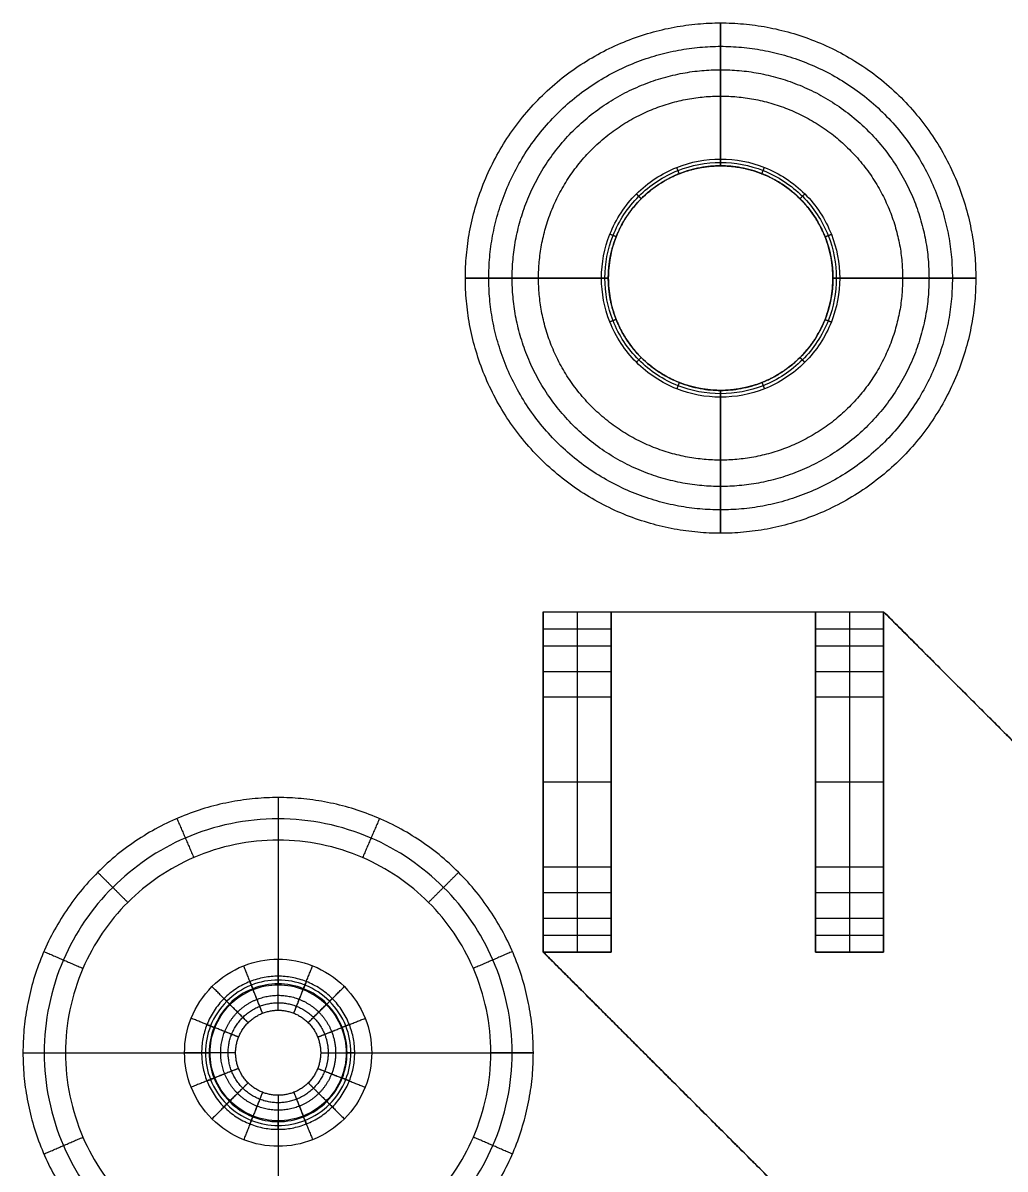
# Model space of a CAD drawing. Header units: millimetres. Extents: x -961 to -824, y -490 to -345.
# Drawn here: x -961.2 to -903.5, y -422.8 to -355.4 of the extents above; entities that cross this region are included whole.
import ezdxf

# ---------------------------------------------------------------- set-up
doc = ezdxf.new("R2010")
doc.units = ezdxf.units.MM
doc.header["$MEASUREMENT"] = 0
doc.layers.add('Corners UP', color=18, linetype='Continuous', true_color=0x000000)

msp = doc.modelspace()

# ---------------------------------------------------------------- linework, layer by layer
at = {"layer": 'Corners UP'}
for p, q in [((-930.626, -396.207, 15.743), (-930.626, -390.001, 15.743)), ((-926.626, -396.207, 15.743), (-926.626, -390.001, 15.743)), ((-914.626, -396.207, 15.743), (-914.626, -390.001, 15.743)), ((-910.626, -396.207, 15.743), (-910.626, -390.001, 15.743)), ((-930.626, -400.001, 3), (-930.626, -400.001, 14)), ((-926.626, -400.001, 3), (-926.626, -400.001, 14)), ((-914.626, -400.001, 3), (-914.626, -400.001, 14)), ((-910.626, -400.001, 3), (-910.626, -400.001, 14)), ((-946.205, -400.922, 3), (-946.205, -411.422, 3)), ((-946.205, -403.421), (-946.205, -410.422)), ((-930.626, -410.001, 15.743), (-930.626, -403.795, 15.743)), ((-926.626, -410.001, 15.743), (-926.626, -403.795, 15.743)), ((-914.626, -410.001, 15.743), (-914.626, -403.795, 15.743)), ((-910.626, -410.001, 15.743), (-910.626, -403.795, 15.743)), ((-946.205, -411.872, 54.5), (-946.205, -411.922, 54.5)), ((-961.205, -415.922, 3), (-950.705, -415.922, 3)), ((-958.706, -415.922), (-951.705, -415.922)), ((-950.255, -415.922, 54.5), (-950.205, -415.922, 54.5)), ((-942.205, -415.922, 54.5), (-942.155, -415.922, 54.5)), ((-941.705, -415.922, 3), (-931.205, -415.922, 3)), ((-940.705, -415.922), (-933.705, -415.922)), ((-946.205, -419.922, 54.5), (-946.205, -419.972, 54.5)), ((-946.205, -420.422, 3), (-946.205, -430.922, 3)), ((-946.205, -421.422), (-946.205, -428.422))]:
    msp.add_line(p, q, dxfattribs=at)
at = {"layer": 'Corners UP', "extrusion": (-6.80716e-07, 1.65519e-06, -1)}
for points in [[(-905.201, -370.386, 0), (-905.201, -355.386, 0), (-920.201, -355.386, 0), (-935.201, -355.386, 0), (-935.201, -370.386, 0), (-935.201, -385.386, 0), (-920.201, -385.386, 0), (-905.201, -385.386, 0), (-905.201, -370.386, 0)], [(-905.201, -370.386, 1), (-905.201, -355.386, 1), (-920.201, -355.386, 1), (-935.201, -355.386, 1), (-935.201, -370.386, 1), (-935.201, -385.386, 1), (-920.201, -385.386, 1), (-905.201, -385.386, 1), (-905.201, -370.386, 1)], [(-905.201, -370.386, 0.5), (-905.201, -355.386, 0.5), (-920.201, -355.386, 0.5), (-935.201, -355.386, 0.5), (-935.201, -370.386, 0.5), (-935.201, -385.386, 0.5), (-920.201, -385.386, 0.5), (-905.201, -385.386, 0.5), (-905.201, -370.386, 0.5)], [(-906.576, -370.386, 1.875), (-906.576, -356.761, 1.875), (-920.201, -356.761, 1.875), (-933.826, -356.761, 1.875), (-933.826, -370.386, 1.875), (-933.826, -384.011, 1.875), (-920.201, -384.011, 1.875), (-906.576, -384.011, 1.875), (-906.576, -370.386, 1.875)], [(-909.501, -370.386, 0), (-909.501, -359.686, 0), (-920.201, -359.686, 0), (-930.901, -359.686, 0), (-930.901, -370.386, 0), (-930.901, -381.086, 0), (-920.201, -381.086, 0), (-909.501, -381.086, 0), (-909.501, -370.386, 0)]]:
    msp.add_rational_spline(points, [1, 0.707106781187, 1, 0.707106781187, 1, 0.707106781187, 1, 0.707106781187, 1], degree=2, knots=[0, 0, 0, 23.56196, 23.56196, 47.12392, 47.12392, 70.685879, 70.685879, 94.247839, 94.247839, 94.247839], dxfattribs=at)
at = {"layer": 'Corners UP', "extrusion": (6.80716e-07, -1.65519e-06, 1)}
for points in [[(-905.201, -370.386, 9), (-905.201, -355.386, 9), (-920.201, -355.386, 9), (-935.201, -355.386, 9), (-935.201, -370.386, 9), (-935.201, -385.386, 9), (-920.201, -385.386, 9), (-905.201, -385.386, 9), (-905.201, -370.386, 9)], [(-905.201, -370.386, 10), (-905.201, -355.386, 10), (-920.201, -355.386, 10), (-935.201, -355.386, 10), (-935.201, -370.386, 10), (-935.201, -385.386, 10), (-920.201, -385.386, 10), (-905.201, -385.386, 10), (-905.201, -370.386, 10)], [(-905.201, -370.386, 9.5), (-905.201, -355.386, 9.5), (-920.201, -355.386, 9.5), (-935.201, -355.386, 9.5), (-935.201, -370.386, 9.5), (-935.201, -385.386, 9.5), (-920.201, -385.386, 9.5), (-905.201, -385.386, 9.5), (-905.201, -370.386, 9.5)], [(-906.576, -370.386, 8.125), (-906.576, -356.761, 8.125), (-920.201, -356.761, 8.125), (-933.826, -356.761, 8.125), (-933.826, -370.386, 8.125), (-933.826, -384.011, 8.125), (-920.201, -384.011, 8.125), (-906.576, -384.011, 8.125), (-906.576, -370.386, 8.125)], [(-907.951, -370.386, 2.75), (-907.951, -358.136, 2.75), (-920.201, -358.136, 2.75), (-932.451, -358.136, 2.75), (-932.451, -370.386, 2.75), (-932.451, -382.636, 2.75), (-920.201, -382.636, 2.75), (-907.951, -382.636, 2.75), (-907.951, -370.386, 2.75)], [(-907.951, -370.386, 7.25), (-907.951, -358.136, 7.25), (-920.201, -358.136, 7.25), (-932.451, -358.136, 7.25), (-932.451, -370.386, 7.25), (-932.451, -382.636, 7.25), (-920.201, -382.636, 7.25), (-907.951, -382.636, 7.25), (-907.951, -370.386, 7.25)], [(-907.951, -370.386, 5), (-907.951, -358.136, 5), (-920.201, -358.136, 5), (-932.451, -358.136, 5), (-932.451, -370.386, 5), (-932.451, -382.636, 5), (-920.201, -382.636, 5), (-907.951, -382.636, 5), (-907.951, -370.386, 5)], [(-909.501, -370.386, 10), (-909.501, -359.686, 10), (-920.201, -359.686, 10), (-930.901, -359.686, 10), (-930.901, -370.386, 10), (-930.901, -381.086, 10), (-920.201, -381.086, 10), (-909.501, -381.086, 10), (-909.501, -370.386, 10)]]:
    msp.add_rational_spline(points, [1, 0.707106781187, 1, 0.707106781187, 1, 0.707106781187, 1, 0.707106781187, 1], degree=2, knots=[0, 0, 0, 23.56196, 23.56196, 47.12392, 47.12392, 70.685879, 70.685879, 94.247839, 94.247839, 94.247839], dxfattribs=at)
at = {"layer": 'Corners UP'}
for points in [[(-920.201, -355.386, 10), (-920.201, -359.586, 10), (-920.201, -363.786, 10)], [(-920.201, -355.386, 0), (-920.201, -355.386, 0.5), (-920.201, -355.386, 1)], [(-920.201, -355.386, 1), (-920.201, -356.761, 1.875), (-920.201, -358.136, 2.75)], [(-920.201, -358.136, 7.25), (-920.201, -356.761, 8.125), (-920.201, -355.386, 9)], [(-920.201, -355.386, 9), (-920.201, -355.386, 9.5), (-920.201, -355.386, 10)], [(-920.201, -363.386, 0), (-920.201, -359.386, 0), (-920.201, -355.386, 0)], [(-920.201, -358.136, 2.75), (-920.201, -358.136, 5), (-920.201, -358.136, 7.25)], [(-920.201, -363.786, 0.4), (-920.201, -363.586, 0.2), (-920.201, -363.386, 0)], [(-920.201, -363.786, 10), (-920.201, -363.786, 5.2), (-920.201, -363.786, 0.4)], [(-922.63, -364.249, 0.4), (-922.704, -364.063, 0.2), (-922.777, -363.877, 0)], [(-917.771, -364.249, 0.4), (-917.698, -364.063, 0.2), (-917.624, -363.877, 0)], [(-924.868, -365.719, 0.4), (-925.009, -365.577, 0.2), (-925.151, -365.436, 0)], [(-915.534, -365.719, 0.4), (-915.392, -365.577, 0.2), (-915.251, -365.436, 0)], [(-926.337, -367.956, 0.4), (-926.523, -367.883, 0.2), (-926.709, -367.809, 0)], [(-914.064, -367.956, 0.4), (-913.878, -367.883, 0.2), (-913.692, -367.809, 0)], [(-935.201, -370.386, 10), (-931.001, -370.386, 10), (-926.801, -370.386, 10)], [(-935.201, -370.386, 0), (-935.201, -370.386, 0.5), (-935.201, -370.386, 1)], [(-935.201, -370.386, 1), (-933.826, -370.386, 1.875), (-932.451, -370.386, 2.75)], [(-932.451, -370.386, 7.25), (-933.826, -370.386, 8.125), (-935.201, -370.386, 9)], [(-935.201, -370.386, 9), (-935.201, -370.386, 9.5), (-935.201, -370.386, 10)], [(-927.201, -370.386, 0), (-931.201, -370.386, 0), (-935.201, -370.386, 0)], [(-932.451, -370.386, 2.75), (-932.451, -370.386, 5), (-932.451, -370.386, 7.25)], [(-926.801, -370.386, 0.4), (-927.001, -370.386, 0.2), (-927.201, -370.386, 0)], [(-926.801, -370.386, 10), (-926.801, -370.386, 5.2), (-926.801, -370.386, 0.4)], [(-905.201, -370.386, 10), (-909.401, -370.386, 10), (-913.601, -370.386, 10)], [(-913.601, -370.386, 0.4), (-913.401, -370.386, 0.2), (-913.201, -370.386, 0)], [(-913.601, -370.386, 10), (-913.601, -370.386, 5.2), (-913.601, -370.386, 0.4)], [(-913.201, -370.386, 0), (-909.201, -370.386, 0), (-905.201, -370.386, 0)], [(-907.951, -370.386, 7.25), (-906.576, -370.386, 8.125), (-905.201, -370.386, 9)], [(-907.951, -370.386, 2.75), (-907.951, -370.386, 5), (-907.951, -370.386, 7.25)], [(-905.201, -370.386, 1), (-906.576, -370.386, 1.875), (-907.951, -370.386, 2.75)], [(-905.201, -370.386, 9), (-905.201, -370.386, 9.5), (-905.201, -370.386, 10)], [(-905.201, -370.386, 0), (-905.201, -370.386, 0.5), (-905.201, -370.386, 1)], [(-926.337, -372.815, 0.4), (-926.523, -372.889, 0.2), (-926.709, -372.963, 0)], [(-914.064, -372.815, 0.4), (-913.878, -372.889, 0.2), (-913.692, -372.963, 0)], [(-924.868, -375.053, 0.4), (-925.009, -375.194, 0.2), (-925.151, -375.336, 0)], [(-915.534, -375.053, 0.4), (-915.392, -375.194, 0.2), (-915.251, -375.336, 0)], [(-922.63, -376.523, 0.4), (-922.704, -376.709, 0.2), (-922.777, -376.895, 0)], [(-917.771, -376.523, 0.4), (-917.698, -376.709, 0.2), (-917.624, -376.895, 0)], [(-920.201, -385.386, 10), (-920.201, -381.186, 10), (-920.201, -376.986, 10)], [(-920.201, -376.986, 10), (-920.201, -376.986, 5.2), (-920.201, -376.986, 0.4)], [(-920.201, -376.986, 0.4), (-920.201, -377.186, 0.2), (-920.201, -377.386, 0)], [(-920.201, -377.386, 0), (-920.201, -381.386, 0), (-920.201, -385.386, 0)], [(-920.201, -385.386, 1), (-920.201, -384.011, 1.875), (-920.201, -382.636, 2.75)], [(-920.201, -382.636, 2.75), (-920.201, -382.636, 5), (-920.201, -382.636, 7.25)], [(-920.201, -382.636, 7.25), (-920.201, -384.011, 8.125), (-920.201, -385.386, 9)], [(-920.201, -385.386, 0), (-920.201, -385.386, 0.5), (-920.201, -385.386, 1)], [(-920.201, -385.386, 9), (-920.201, -385.386, 9.5), (-920.201, -385.386, 10)], [(-930.626, -390.001, 3), (-930.626, -390.001, 15.743), (-930.626, -390.001, 28.486)], [(-930.626, -390.001, 28.486), (-928.626, -390.001, 28.486), (-926.626, -390.001, 28.486)], [(-930.626, -390.001, 3), (-928.626, -390.001, 3), (-926.626, -390.001, 3)], [(-930.626, -390.001, 28.486), (-930.626, -391.001, 28.486), (-930.626, -392.001, 28.486)], [(-930.626, -410.001, 3), (-930.626, -400.001, 3), (-930.626, -390.001, 3)], [(-930.626, -390.001, 3), (-930.626, -390.001, 1.5), (-930.626, -390.001)], [(-930.626, -410.001), (-930.626, -400.001), (-930.626, -390.001)], [(-930.626, -390.001), (-920.626, -390.001), (-910.626, -390.001)], [(-930.626, -390.001, 15.743), (-928.626, -390.001, 15.743), (-926.626, -390.001, 15.743)], [(-930.626, -410.001, 1.5), (-930.626, -400.001, 1.5), (-930.626, -390.001, 1.5)], [(-930.626, -390.001, 1.5), (-920.626, -390.001, 1.5), (-910.626, -390.001, 1.5)], [(-928.626, -390.001, 3), (-928.626, -390.001, 15.743), (-928.626, -390.001, 28.486)], [(-928.626, -390.001, 28.486), (-928.626, -391.001, 28.486), (-928.626, -392.001, 28.486)], [(-926.626, -390.001, 3), (-926.626, -390.001, 15.743), (-926.626, -390.001, 28.486)], [(-926.626, -390.001, 28.486), (-926.626, -391.001, 28.486), (-926.626, -392.001, 28.486)], [(-926.626, -410.001, 3), (-926.626, -400.001, 3), (-926.626, -390.001, 3)], [(-926.626, -390.001, 3), (-920.626, -390.001, 3), (-914.626, -390.001, 3)], [(-920.626, -390.001, 3), (-920.626, -390.001, 1.5), (-920.626, -390.001)], [(-914.626, -390.001, 3), (-914.626, -390.001, 15.743), (-914.626, -390.001, 28.486)], [(-914.626, -390.001, 28.486), (-912.626, -390.001, 28.486), (-910.626, -390.001, 28.486)], [(-914.626, -390.001, 3), (-912.626, -390.001, 3), (-910.626, -390.001, 3)], [(-914.626, -390.001, 28.486), (-914.626, -391.001, 28.486), (-914.626, -392.001, 28.486)], [(-914.626, -410.001, 3), (-914.626, -400.001, 3), (-914.626, -390.001, 3)], [(-914.626, -390.001, 15.743), (-912.626, -390.001, 15.743), (-910.626, -390.001, 15.743)], [(-912.626, -390.001, 3), (-912.626, -390.001, 15.743), (-912.626, -390.001, 28.486)], [(-912.626, -390.001, 28.486), (-912.626, -391.001, 28.486), (-912.626, -392.001, 28.486)], [(-910.626, -390.001, 3), (-910.626, -390.001, 15.743), (-910.626, -390.001, 28.486)], [(-910.626, -390.001, 28.486), (-910.626, -391.001, 28.486), (-910.626, -392.001, 28.486)], [(-910.626, -410.001, 3), (-910.626, -400.001, 3), (-910.626, -390.001, 3)], [(-910.626, -390.001, 3), (-910.626, -390.001, 1.5), (-910.626, -390.001)], [(-910.626, -390.001, 3), (-902.792, -397.834, 3), (-894.959, -405.667, 3)], [(-910.626, -390.001), (-901.211, -399.415), (-891.797, -408.829)], [(-910.626, -390.001, 1.5), (-901.94, -398.686, 1.5), (-893.255, -407.372, 1.5)], [(-930.626, -391.001, 28.486), (-928.626, -391.001, 28.486), (-926.626, -391.001, 28.486)], [(-914.626, -391.001, 28.486), (-912.626, -391.001, 28.486), (-910.626, -391.001, 28.486)], [(-930.626, -392.001, 28.486), (-928.626, -392.001, 28.486), (-926.626, -392.001, 28.486)], [(-930.626, -392.001, 28.486), (-930.626, -393.501, 26.986), (-930.626, -395.001, 25.486)], [(-928.626, -392.001, 28.486), (-928.626, -393.501, 26.986), (-928.626, -395.001, 25.486)], [(-926.626, -392.001, 28.486), (-926.626, -393.501, 26.986), (-926.626, -395.001, 25.486)], [(-914.626, -392.001, 28.486), (-912.626, -392.001, 28.486), (-910.626, -392.001, 28.486)], [(-914.626, -392.001, 28.486), (-914.626, -393.501, 26.986), (-914.626, -395.001, 25.486)], [(-912.626, -392.001, 28.486), (-912.626, -393.501, 26.986), (-912.626, -395.001, 25.486)], [(-910.626, -392.001, 28.486), (-910.626, -393.501, 26.986), (-910.626, -395.001, 25.486)], [(-930.626, -393.501, 26.986), (-928.626, -393.501, 26.986), (-926.626, -393.501, 26.986)], [(-914.626, -393.501, 26.986), (-912.626, -393.501, 26.986), (-910.626, -393.501, 26.986)], [(-930.626, -395.001, 25.486), (-928.626, -395.001, 25.486), (-926.626, -395.001, 25.486)], [(-930.626, -395.001, 25.486), (-930.626, -395.001, 22.243), (-930.626, -395.001, 19)], [(-930.626, -395.001, 19), (-928.626, -395.001, 19), (-926.626, -395.001, 19)], [(-930.626, -395.001, 22.243), (-928.626, -395.001, 22.243), (-926.626, -395.001, 22.243)], [(-928.626, -395.001, 25.486), (-928.626, -395.001, 22.243), (-928.626, -395.001, 19)], [(-926.626, -395.001, 25.486), (-926.626, -395.001, 22.243), (-926.626, -395.001, 19)], [(-914.626, -395.001, 25.486), (-912.626, -395.001, 25.486), (-910.626, -395.001, 25.486)], [(-914.626, -395.001, 25.486), (-914.626, -395.001, 22.243), (-914.626, -395.001, 19)], [(-914.626, -395.001, 19), (-912.626, -395.001, 19), (-910.626, -395.001, 19)], [(-914.626, -395.001, 22.243), (-912.626, -395.001, 22.243), (-910.626, -395.001, 22.243)], [(-912.626, -395.001, 25.486), (-912.626, -395.001, 22.243), (-912.626, -395.001, 19)], [(-910.626, -395.001, 25.486), (-910.626, -395.001, 22.243), (-910.626, -395.001, 19)], [(-930.626, -400.001, 14), (-928.626, -400.001, 14), (-926.626, -400.001, 14)], [(-930.626, -400.001, 3), (-930.626, -400.001, 1.5), (-930.626, -400.001)], [(-914.626, -400.001, 14), (-912.626, -400.001, 14), (-910.626, -400.001, 14)], [(-946.205, -400.921, 2.5), (-946.205, -402.171, 1.25), (-946.205, -403.421)], [(-946.205, -400.922, 3), (-946.205, -400.922, 2.75), (-946.205, -400.922, 2.5)], [(-952.158, -402.153, 2.5), (-951.662, -403.301, 1.25), (-951.166, -404.448)], [(-940.252, -402.153, 2.5), (-940.748, -403.301, 1.25), (-941.244, -404.448)], [(-956.812, -405.315, 2.5), (-955.928, -406.199, 1.25), (-955.044, -407.083)], [(-935.598, -405.315, 2.5), (-936.482, -406.199, 1.25), (-937.366, -407.083)], [(-930.626, -405.001, 19), (-928.626, -405.001, 19), (-926.626, -405.001, 19)], [(-930.626, -405.001, 19), (-930.626, -405.001, 22.243), (-930.626, -405.001, 25.486)], [(-930.626, -405.001, 25.486), (-928.626, -405.001, 25.486), (-926.626, -405.001, 25.486)], [(-930.626, -405.001, 25.486), (-930.626, -406.501, 26.986), (-930.626, -408.001, 28.486)], [(-930.626, -405.001, 22.243), (-928.626, -405.001, 22.243), (-926.626, -405.001, 22.243)], [(-928.626, -405.001, 19), (-928.626, -405.001, 22.243), (-928.626, -405.001, 25.486)], [(-928.626, -405.001, 25.486), (-928.626, -406.501, 26.986), (-928.626, -408.001, 28.486)], [(-926.626, -405.001, 19), (-926.626, -405.001, 22.243), (-926.626, -405.001, 25.486)], [(-926.626, -405.001, 25.486), (-926.626, -406.501, 26.986), (-926.626, -408.001, 28.486)], [(-914.626, -405.001, 19), (-912.626, -405.001, 19), (-910.626, -405.001, 19)], [(-914.626, -405.001, 19), (-914.626, -405.001, 22.243), (-914.626, -405.001, 25.486)], [(-914.626, -405.001, 25.486), (-912.626, -405.001, 25.486), (-910.626, -405.001, 25.486)], [(-914.626, -405.001, 25.486), (-914.626, -406.501, 26.986), (-914.626, -408.001, 28.486)], [(-914.626, -405.001, 22.243), (-912.626, -405.001, 22.243), (-910.626, -405.001, 22.243)], [(-912.626, -405.001, 19), (-912.626, -405.001, 22.243), (-912.626, -405.001, 25.486)], [(-912.626, -405.001, 25.486), (-912.626, -406.501, 26.986), (-912.626, -408.001, 28.486)], [(-910.626, -405.001, 19), (-910.626, -405.001, 22.243), (-910.626, -405.001, 25.486)], [(-910.626, -405.001, 25.486), (-910.626, -406.501, 26.986), (-910.626, -408.001, 28.486)], [(-930.626, -406.501, 26.986), (-928.626, -406.501, 26.986), (-926.626, -406.501, 26.986)], [(-914.626, -406.501, 26.986), (-912.626, -406.501, 26.986), (-910.626, -406.501, 26.986)], [(-930.626, -408.001, 28.486), (-928.626, -408.001, 28.486), (-926.626, -408.001, 28.486)], [(-930.626, -408.001, 28.486), (-930.626, -409.001, 28.486), (-930.626, -410.001, 28.486)], [(-928.626, -408.001, 28.486), (-928.626, -409.001, 28.486), (-928.626, -410.001, 28.486)], [(-926.626, -408.001, 28.486), (-926.626, -409.001, 28.486), (-926.626, -410.001, 28.486)], [(-914.626, -408.001, 28.486), (-912.626, -408.001, 28.486), (-910.626, -408.001, 28.486)], [(-914.626, -408.001, 28.486), (-914.626, -409.001, 28.486), (-914.626, -410.001, 28.486)], [(-912.626, -408.001, 28.486), (-912.626, -409.001, 28.486), (-912.626, -410.001, 28.486)], [(-910.626, -408.001, 28.486), (-910.626, -409.001, 28.486), (-910.626, -410.001, 28.486)], [(-930.626, -409.001, 28.486), (-928.626, -409.001, 28.486), (-926.626, -409.001, 28.486)], [(-914.626, -409.001, 28.486), (-912.626, -409.001, 28.486), (-910.626, -409.001, 28.486)], [(-959.974, -409.969, 2.5), (-958.826, -410.465, 1.25), (-957.679, -410.961)], [(-932.437, -409.969, 2.5), (-933.584, -410.465, 1.25), (-934.731, -410.961)], [(-930.626, -410.001, 28.486), (-928.626, -410.001, 28.486), (-926.626, -410.001, 28.486)], [(-930.626, -410.001, 28.486), (-930.626, -410.001, 15.743), (-930.626, -410.001, 3)], [(-926.626, -410.001, 3), (-928.626, -410.001, 3), (-930.626, -410.001, 3)], [(-930.626, -410.001, 3), (-930.626, -410.001, 1.5), (-930.626, -410.001)], [(-913.797, -426.829), (-922.211, -418.415), (-930.626, -410.001)], [(-916.959, -423.667, 3), (-923.792, -416.834, 3), (-930.626, -410.001, 3)], [(-930.626, -410.001, 15.743), (-928.626, -410.001, 15.743), (-926.626, -410.001, 15.743)], [(-915.255, -425.372, 1.5), (-922.94, -417.686, 1.5), (-930.626, -410.001, 1.5)], [(-928.626, -410.001, 28.486), (-928.626, -410.001, 15.743), (-928.626, -410.001, 3)], [(-926.626, -410.001, 28.486), (-926.626, -410.001, 15.743), (-926.626, -410.001, 3)], [(-914.626, -410.001, 28.486), (-912.626, -410.001, 28.486), (-910.626, -410.001, 28.486)], [(-914.626, -410.001, 28.486), (-914.626, -410.001, 15.743), (-914.626, -410.001, 3)], [(-910.626, -410.001, 3), (-912.626, -410.001, 3), (-914.626, -410.001, 3)], [(-914.626, -410.001, 15.743), (-912.626, -410.001, 15.743), (-910.626, -410.001, 15.743)], [(-912.626, -410.001, 28.486), (-912.626, -410.001, 15.743), (-912.626, -410.001, 3)], [(-910.626, -410.001, 28.486), (-910.626, -410.001, 15.743), (-910.626, -410.001, 3)], [(-946.205, -411.422, 54.05), (-946.205, -411.647, 54.275), (-946.205, -411.872, 54.5)], [(-946.205, -411.422, 54.05), (-946.205, -411.422, 28.525), (-946.205, -411.422, 3)], [(-947.862, -411.738, 54.05), (-947.779, -411.947, 54.275), (-947.696, -412.156, 54.5)], [(-944.549, -411.738, 54.05), (-944.631, -411.947, 54.275), (-944.714, -412.156, 54.5)], [(-949.387, -412.74, 54.05), (-949.228, -412.899, 54.275), (-949.069, -413.058, 54.5)], [(-943.023, -412.74, 54.05), (-943.182, -412.899, 54.275), (-943.341, -413.058, 54.5)], [(-946.205, -413.422, 53), (-946.205, -413.422, 28), (-946.205, -413.422, 3)], [(-950.389, -414.265, 54.05), (-950.18, -414.348, 54.275), (-949.971, -414.431, 54.5)], [(-942.021, -414.265, 54.05), (-942.23, -414.348, 54.275), (-942.439, -414.431, 54.5)], [(-961.206, -415.922, 2.5), (-959.956, -415.922, 1.25), (-958.706, -415.922)], [(-961.205, -415.922, 3), (-961.205, -415.922, 2.75), (-961.205, -415.922, 2.5)], [(-950.705, -415.922, 54.05), (-950.48, -415.922, 54.275), (-950.255, -415.922, 54.5)], [(-950.705, -415.922, 54.05), (-950.705, -415.922, 28.525), (-950.705, -415.922, 3)], [(-948.705, -415.922, 53), (-948.705, -415.922, 28), (-948.705, -415.922, 3)], [(-943.705, -415.922, 53), (-943.705, -415.922, 28), (-943.705, -415.922, 3)], [(-941.705, -415.922, 54.05), (-941.93, -415.922, 54.275), (-942.155, -415.922, 54.5)], [(-941.705, -415.922, 54.05), (-941.705, -415.922, 28.525), (-941.705, -415.922, 3)], [(-931.205, -415.922, 2.5), (-932.455, -415.922, 1.25), (-933.705, -415.922)], [(-931.205, -415.922, 3), (-931.205, -415.922, 2.75), (-931.205, -415.922, 2.5)], [(-950.389, -417.578, 54.05), (-950.18, -417.495, 54.275), (-949.971, -417.413, 54.5)], [(-942.021, -417.578, 54.05), (-942.23, -417.495, 54.275), (-942.439, -417.413, 54.5)], [(-949.387, -419.104, 54.05), (-949.228, -418.945, 54.275), (-949.069, -418.786, 54.5)], [(-946.205, -418.422, 53), (-946.205, -418.422, 28), (-946.205, -418.422, 3)], [(-943.023, -419.104, 54.05), (-943.182, -418.945, 54.275), (-943.341, -418.786, 54.5)], [(-922.211, -418.415, 3), (-922.211, -418.415, 1.5), (-922.211, -418.415)], [(-947.862, -420.106, 54.05), (-947.779, -419.897, 54.275), (-947.696, -419.688, 54.5)], [(-944.549, -420.106, 54.05), (-944.631, -419.897, 54.275), (-944.714, -419.688, 54.5)], [(-946.205, -420.422, 54.05), (-946.205, -420.197, 54.275), (-946.205, -419.972, 54.5)], [(-959.974, -421.875, 2.5), (-958.826, -421.379, 1.25), (-957.679, -420.883)], [(-946.205, -420.422, 54.05), (-946.205, -420.422, 28.525), (-946.205, -420.422, 3)], [(-932.437, -421.875, 2.5), (-933.584, -421.379, 1.25), (-934.731, -420.883)]]:
    msp.add_open_spline(points, degree=2, dxfattribs=at)
at = {"layer": 'Corners UP', "extrusion": (6.17209e-07, -1.65519e-06, 1)}
msp.add_open_spline([(-927.201, -370.386, 0), (-927.201, -369.506, 0), (-926.851, -367.674, 0), (-925.29, -365.296, 0), (-922.913, -363.735, 0), (-920.201, -363.218, 0), (-917.489, -363.735, 0), (-915.111, -365.296, 0), (-913.55, -367.674, 0), (-913.2, -369.506, 0), (-913.201, -370.386, 0)], degree=3, knots=[0, 0, 0, 0, 2.638651, 5.497648, 8.356645, 10.995297, 13.633952, 16.492952, 19.351952, 21.990605, 21.990605, 21.990605, 21.990605], dxfattribs=at)
at = {"layer": 'Corners UP', "extrusion": (7.00737e-07, -1.70387e-06, 1)}
msp.add_open_spline([(-927.001, -370.386, 0.2), (-927.001, -369.532, 0.2), (-926.661, -367.751, 0.2), (-925.145, -365.442, 0.2), (-922.835, -363.925, 0.2), (-920.201, -363.423, 0.2), (-917.566, -363.925, 0.2), (-915.256, -365.442, 0.2), (-913.74, -367.751, 0.2), (-913.4, -369.532, 0.2), (-913.401, -370.386, 0.2)], degree=3, knots=[0, 0, 0, 0, 2.638651, 5.497648, 8.356645, 10.995297, 13.633952, 16.492952, 19.351952, 21.990605, 21.990605, 21.990605, 21.990605], dxfattribs=at)
at = {"layer": 'Corners UP'}
for points, weights, degree, knots in [([(-926.801, -370.386, 10), (-926.801, -368.635, 10), (-926.105, -366.957, 10), (-924.868, -365.719, 10), (-923.579, -364.43, 10), (-921.925, -363.786, 10), (-920.201, -363.786, 10)], [1, 1, 1, 1, 1, 1.05719095842, 1.17157287525], 3, [0, 0, 0, 0, 5.317908, 5.317908, 5.317908, 10.635816, 10.635816, 10.635816, 10.635816]), ([(-926.801, -370.386, 9.952), (-926.801, -363.786, 9.952), (-920.201, -363.786, 9.952), (-913.601, -363.786, 9.952), (-913.601, -370.386, 9.952), (-913.601, -376.986, 9.952), (-920.201, -376.986, 9.952), (-926.801, -376.986, 9.952), (-926.801, -370.386, 9.952)], [1, 0.707106781187, 1, 0.707106781187, 1, 0.707106781187, 1, 0.707106781187, 1], 2, [0, 0, 0, 10.367256, 10.367256, 20.734512, 20.734512, 31.101767, 31.101767, 41.469023, 41.469023, 41.469023]), ([(-920.201, -363.786, 10), (-918.45, -363.786, 10), (-916.772, -364.481, 10), (-915.534, -365.719, 10), (-914.296, -366.957, 10), (-913.601, -368.635, 10), (-913.601, -370.386, 10)], [1.17157287525, 1.17157277757, 1.17157277757, 1.17157277757, 1.17157277757, 1.17157277757, 1.17157196339], 3, [10.635816, 10.635816, 10.635816, 10.635816, 15.953729, 15.953729, 15.953729, 21.271644, 21.271644, 21.271644, 21.271644]), ([(-913.601, -370.386, 10), (-913.601, -372.136, 10), (-914.296, -373.815, 10), (-915.534, -375.053, 10), (-916.822, -376.342, 10), (-918.477, -376.986, 10), (-920.201, -376.986, 10), (-921.951, -376.986, 10), (-923.63, -376.291, 10), (-924.868, -375.053, 10), (-926.105, -373.815, 10), (-926.801, -372.136, 10), (-926.801, -370.386, 10)], [1, 1, 1, 1, 1, 1.0571906573, 1.17157287525, 1.17157287525, 1.17157287525, 1.17157287525, 1.17157287525, 1.17157287525, 1.1715744951], 3, [0, 0, 0, 0, 5.317901, 5.317901, 5.317901, 10.635814, 10.635814, 10.635814, 15.953728, 15.953728, 15.953728, 21.271618, 21.271618, 21.271618, 21.271618]), ([(-931.205, -415.922, 3), (-931.205, -430.922, 3), (-946.205, -430.922, 3), (-961.205, -430.922, 3), (-961.205, -415.922, 3), (-961.205, -400.922, 3), (-946.205, -400.922, 3), (-931.205, -400.922, 3), (-931.205, -415.922, 3)], [1, 0.707106781187, 1, 0.707106781187, 1, 0.707106781187, 1, 0.707106781187, 1], 2, [0, 0, 0, 23.561945, 23.561945, 47.12389, 47.12389, 70.685835, 70.685835, 94.24778, 94.24778, 94.24778]), ([(-931.205, -415.922, 2.5), (-931.205, -430.922, 2.5), (-946.205, -430.922, 2.5), (-961.205, -430.922, 2.5), (-961.205, -415.922, 2.5), (-961.205, -400.922, 2.5), (-946.205, -400.922, 2.5), (-931.205, -400.922, 2.5), (-931.205, -415.922, 2.5)], [1, 0.707106781187, 1, 0.707106781187, 1, 0.707106781187, 1, 0.707106781187, 1], 2, [0, 0, 0, 19.634785, 19.634785, 39.26957, 39.26957, 58.904355, 58.904355, 78.53914, 78.53914, 78.53914]), ([(-941.705, -415.922, 54.05), (-941.705, -420.422, 54.05), (-946.205, -420.422, 54.05), (-950.705, -420.422, 54.05), (-950.705, -415.922, 54.05), (-950.705, -411.422, 54.05), (-946.205, -411.422, 54.05), (-941.705, -411.422, 54.05), (-941.705, -415.922, 54.05)], [1, 0.707106781187, 1, 0.707106781187, 1, 0.707106781187, 1, 0.707106781187, 1], 2, [0, 0, 0, 6.361564, 6.361564, 12.723129, 12.723129, 19.084693, 19.084693, 25.446258, 25.446258, 25.446258]), ([(-941.705, -415.922, 3), (-941.705, -420.422, 3), (-946.205, -420.422, 3), (-950.705, -420.422, 3), (-950.705, -415.922, 3), (-950.705, -411.422, 3), (-946.205, -411.422, 3), (-941.705, -411.422, 3), (-941.705, -415.922, 3)], [1, 0.707106781187, 1, 0.707106781187, 1, 0.707106781187, 1, 0.707106781187, 1], 2, [0, 0, 0, 7.068583, 7.068583, 14.137167, 14.137167, 21.20575, 21.20575, 28.274334, 28.274334, 28.274334]), ([(-941.705, -415.922, 27), (-941.705, -420.422, 27), (-946.205, -420.422, 27), (-950.705, -420.422, 27), (-950.705, -415.922, 27), (-950.705, -411.422, 27), (-946.205, -411.422, 27), (-941.705, -411.422, 27), (-941.705, -415.922, 27)], [1, 0.707106781187, 1, 0.707106781187, 1, 0.707106781187, 1, 0.707106781187, 1], 2, [0, 0, 0, 7.068583, 7.068583, 14.137167, 14.137167, 21.20575, 21.20575, 28.274334, 28.274334, 28.274334]), ([(-942.826, -415.922, 0.879), (-942.826, -415.497, 0.879), (-942.995, -414.613, 0.879), (-943.748, -413.465, 0.879), (-944.896, -412.712, 0.879), (-946.205, -412.462, 0.879), (-947.514, -412.712, 0.879), (-948.662, -413.465, 0.879), (-949.415, -414.613, 0.879), (-949.665, -415.922, 0.879), (-949.415, -417.231, 0.879), (-948.662, -418.378, 0.879), (-947.514, -419.132, 0.879), (-946.205, -419.381, 0.879), (-944.896, -419.132, 0.879), (-943.748, -418.378, 0.879), (-942.995, -417.231, 0.879), (-942.826, -416.346, 0.879), (-942.826, -415.922, 0.879)], [0.853553390593, 0.853553390593, 0.853553390593, 0.853553390595, 0.853553390592, 0.853553390594, 0.853553390593, 0.853553390595, 0.853553390592, 0.853553390594, 0.853553390592, 0.853553390595, 0.853553390593, 0.853553390594, 0.853553390592, 0.853553390595, 0.853553390593, 0.853553390593, 0.853553390593], 3, [0, 0, 0, 0, 2.073227, 4.319581, 6.565935, 8.639162, 10.712388, 12.958742, 15.205097, 17.278323, 19.35155, 21.597904, 23.844258, 25.917485, 27.990711, 30.237065, 32.48342, 34.556646, 34.556646, 34.556646, 34.556646]), ([(-943.266, -415.922, 54.061), (-943.266, -415.552, 54.061), (-943.412, -414.783, 54.061), (-944.068, -413.785, 54.061), (-945.066, -413.129, 54.061), (-946.205, -412.912, 54.061), (-947.344, -413.129, 54.061), (-948.342, -413.785, 54.061), (-948.998, -414.783, 54.061), (-949.215, -415.922, 54.061), (-948.998, -417.061, 54.061), (-948.342, -418.059, 54.061), (-947.344, -418.715, 54.061), (-946.205, -418.932, 54.061), (-945.066, -418.715, 54.061), (-944.068, -418.059, 54.061), (-943.412, -417.061, 54.061), (-943.266, -416.291, 54.061), (-943.266, -415.922, 54.061)], [0.853553390593, 0.853553390594, 0.853553390592, 0.853553390596, 0.853553390592, 0.853553390594, 0.853553390592, 0.853553390596, 0.853553390592, 0.853553390595, 0.853553390592, 0.853553390596, 0.853553390592, 0.853553390594, 0.853553390592, 0.853553390596, 0.853553390592, 0.853553390594, 0.853553390593], 3, [0, 0, 0, 0, 1.507801, 3.141513, 4.775225, 6.283027, 7.790828, 9.42454, 11.058252, 12.566053, 14.073854, 15.707566, 17.341279, 18.84908, 20.356881, 21.990593, 23.624305, 25.132106, 25.132106, 25.132106, 25.132106]), ([(-943.705, -415.922, 53), (-943.705, -413.422, 53), (-946.205, -413.422, 53), (-948.705, -413.422, 53), (-948.705, -415.922, 53), (-948.705, -418.422, 53), (-946.205, -418.422, 53), (-943.705, -418.422, 53), (-943.705, -415.922, 53)], [1, 0.707106781187, 1, 0.707106781187, 1, 0.707106781187, 1, 0.707106781187, 1], 2, [0, 0, 0, 6.283027, 6.283027, 12.566053, 12.566053, 18.84908, 18.84908, 25.132106, 25.132106, 25.132106]), ([(-943.705, -415.922, 3), (-943.705, -413.422, 3), (-946.205, -413.422, 3), (-948.705, -413.422, 3), (-948.705, -415.922, 3), (-948.705, -418.422, 3), (-946.205, -418.422, 3), (-943.705, -418.422, 3), (-943.705, -415.922, 3)], [1, 0.707106781187, 1, 0.707106781187, 1, 0.707106781187, 1, 0.707106781187, 1], 2, [94.24778, 94.24778, 94.24778, 98.17477, 98.17477, 102.101761, 102.101761, 106.028752, 106.028752, 109.955743, 109.955743, 109.955743]), ([(-943.705, -415.922, 27), (-943.705, -413.422, 27), (-946.205, -413.422, 27), (-948.705, -413.422, 27), (-948.705, -415.922, 27), (-948.705, -418.422, 27), (-946.205, -418.422, 27), (-943.705, -418.422, 27), (-943.705, -415.922, 27)], [1, 0.707106781187, 1, 0.707106781187, 1, 0.707106781187, 1, 0.707106781187, 1], 2, [28.274334, 28.274334, 28.274334, 32.201325, 32.201325, 36.128316, 36.128316, 40.055306, 40.055306, 43.982297, 43.982297, 43.982297])]:
    msp.add_rational_spline(points, weights, degree=degree, knots=knots, dxfattribs=at)
at = {"layer": 'Corners UP', "extrusion": (7.21971e-07, -1.75551e-06, 1)}
msp.add_open_spline([(-926.801, -370.386, 0.4), (-926.801, -369.557, 0.4), (-926.471, -367.829, 0.4), (-924.999, -365.587, 0.4), (-922.758, -364.115, 0.4), (-920.201, -363.628, 0.4), (-917.644, -364.115, 0.4), (-915.402, -365.587, 0.4), (-913.93, -367.829, 0.4), (-913.6, -369.557, 0.4), (-913.601, -370.386, 0.4)], degree=3, knots=[0, 0, 0, 0, 2.638651, 5.497648, 8.356645, 10.995297, 13.633952, 16.492952, 19.351952, 21.990605, 21.990605, 21.990605, 21.990605], dxfattribs=at)
at = {"layer": 'Corners UP', "extrusion": (-6.17209e-07, 1.65519e-06, -1)}
msp.add_open_spline([(-913.201, -370.386, 0), (-913.2, -371.265, 0), (-913.55, -373.098, 0), (-915.111, -375.475, 0), (-917.489, -377.037, 0), (-920.201, -377.554, 0), (-922.913, -377.037, 0), (-925.29, -375.475, 0), (-926.851, -373.098, 0), (-927.201, -371.265, 0), (-927.201, -370.386, 0)], degree=3, knots=[0, 0, 0, 0, 2.63865, 5.497643, 8.356636, 10.995284, 13.633936, 16.492932, 19.351928, 21.990581, 21.990581, 21.990581, 21.990581], dxfattribs=at)
at = {"layer": 'Corners UP', "extrusion": (-7.00737e-07, 1.70387e-06, -1)}
msp.add_open_spline([(-913.401, -370.386, 0.2), (-913.4, -371.24, 0.2), (-913.74, -373.02, 0.2), (-915.256, -375.33, 0.2), (-917.566, -376.847, 0.2), (-920.201, -377.349, 0.2), (-922.835, -376.847, 0.2), (-925.145, -375.33, 0.2), (-926.661, -373.02, 0.2), (-927.001, -371.24, 0.2), (-927.001, -370.386, 0.2)], degree=3, knots=[0, 0, 0, 0, 2.63865, 5.497643, 8.356636, 10.995284, 13.633936, 16.492932, 19.351928, 21.990581, 21.990581, 21.990581, 21.990581], dxfattribs=at)
at = {"layer": 'Corners UP', "extrusion": (-7.21971e-07, 1.75551e-06, -1)}
msp.add_open_spline([(-913.601, -370.386, 0.4), (-913.6, -371.215, 0.4), (-913.93, -372.943, 0.4), (-915.402, -375.185, 0.4), (-917.644, -376.657, 0.4), (-920.201, -377.144, 0.4), (-922.758, -376.657, 0.4), (-924.999, -375.185, 0.4), (-926.471, -372.943, 0.4), (-926.801, -371.215, 0.4), (-926.801, -370.386, 0.4)], degree=3, knots=[0, 0, 0, 0, 2.63865, 5.497643, 8.356636, 10.995284, 13.633936, 16.492932, 19.351928, 21.990581, 21.990581, 21.990581, 21.990581], dxfattribs=at)
at = {"layer": 'Corners UP', "extrusion": (1, 0, 9.0949e-14)}
msp.add_rational_spline([(-930.626, -395.001, 19), (-930.626, -395.001, 14), (-930.626, -400.001, 14), (-930.626, -405.001, 14), (-930.626, -405.001, 19)], [1, 0.707106781187, 1, 0.707106781187, 1], degree=2, knots=[-1.757359, -1.757359, -1.757359, 6.096661, 6.096661, 13.950681, 13.950681, 13.950681], dxfattribs=at)
at = {"layer": 'Corners UP', "extrusion": (1, 0, 1.13686e-13)}
for points in [[(-928.626, -395.001, 19), (-928.626, -395.001, 14), (-928.626, -400.001, 14), (-928.626, -405.001, 14), (-928.626, -405.001, 19)], [(-914.626, -395.001, 19), (-914.626, -395.001, 14), (-914.626, -400.001, 14), (-914.626, -405.001, 14), (-914.626, -405.001, 19)]]:
    msp.add_rational_spline(points, [1, 0.707106781187, 1, 0.707106781187, 1], degree=2, knots=[-1.757359, -1.757359, -1.757359, 6.096661, 6.096661, 13.950681, 13.950681, 13.950681], dxfattribs=at)
at = {"layer": 'Corners UP', "extrusion": (1, 0, 1.36424e-13)}
msp.add_rational_spline([(-926.626, -395.001, 19), (-926.626, -395.001, 14), (-926.626, -400.001, 14), (-926.626, -405.001, 14), (-926.626, -405.001, 19)], [1, 0.707106781187, 1, 0.707106781187, 1], degree=2, knots=[-1.757359, -1.757359, -1.757359, 6.096661, 6.096661, 13.950681, 13.950681, 13.950681], dxfattribs=at)
at = {"layer": 'Corners UP', "extrusion": (1, 0, 6.82118e-14)}
msp.add_rational_spline([(-912.626, -395.001, 19), (-912.626, -395.001, 14), (-912.626, -400.001, 14), (-912.626, -405.001, 14), (-912.626, -405.001, 19)], [1, 0.707106781187, 1, 0.707106781187, 1], degree=2, knots=[-1.757359, -1.757359, -1.757359, 6.096661, 6.096661, 13.950681, 13.950681, 13.950681], dxfattribs=at)
at = {"layer": 'Corners UP', "extrusion": (1, 0, 2.27373e-14)}
msp.add_rational_spline([(-910.626, -395.001, 19), (-910.626, -395.001, 14), (-910.626, -400.001, 14), (-910.626, -405.001, 14), (-910.626, -405.001, 19)], [1, 0.707106781187, 1, 0.707106781187, 1], degree=2, knots=[-1.757359, -1.757359, -1.757359, 6.096661, 6.096661, 13.950681, 13.950681, 13.950681], dxfattribs=at)
at = {"layer": 'Corners UP'}
for points, knots in [([(-932.455, -415.922, 1.25), (-932.454, -417.792, 1.25), (-933.2, -421.391, 1.25), (-936.249, -425.878, 1.25), (-940.736, -428.927, 1.25), (-946.205, -430.06, 1.25), (-951.675, -428.927, 1.25), (-956.161, -425.878, 1.25), (-959.211, -421.391, 1.25), (-960.343, -415.922, 1.25), (-959.21, -410.452, 1.25), (-956.161, -405.965, 1.25), (-951.675, -402.917, 1.25), (-946.205, -401.784, 1.25), (-940.736, -402.917, 1.25), (-936.249, -405.965, 1.25), (-933.2, -410.453, 1.25), (-932.454, -414.051, 1.25), (-932.455, -415.922, 1.25)], [0, 0, 0, 0, 5.101069, 9.817393, 14.533716, 19.634785, 24.735854, 29.452178, 34.168501, 39.26957, 44.370639, 49.086963, 53.803286, 58.904355, 64.005424, 68.721748, 73.438071, 78.53914, 78.53914, 78.53914, 78.53914]), ([(-933.705, -415.922), (-933.704, -417.622), (-934.383, -420.894), (-937.154, -424.973), (-941.233, -427.745), (-946.205, -428.775), (-951.177, -427.745), (-955.256, -424.973), (-958.028, -420.894), (-959.058, -415.922), (-958.028, -410.95), (-955.256, -406.87), (-951.177, -404.099), (-946.205, -403.069), (-941.233, -404.099), (-937.154, -406.871), (-934.383, -410.95), (-933.704, -414.221), (-933.705, -415.922)], [0, 0, 0, 0, 5.101069, 9.817393, 14.533716, 19.634785, 24.735854, 29.452178, 34.168501, 39.26957, 44.370639, 49.086963, 53.803286, 58.904355, 64.005424, 68.721748, 73.438071, 78.53914, 78.53914, 78.53914, 78.53914]), ([(-940.705, -415.922), (-940.705, -415.231), (-940.979, -413.791), (-942.206, -411.923), (-944.074, -410.696), (-946.205, -410.29), (-948.336, -410.696), (-950.204, -411.923), (-951.431, -413.791), (-951.837, -415.922), (-951.431, -418.053), (-950.204, -419.921), (-948.336, -421.147), (-946.205, -421.554), (-944.074, -421.147), (-942.206, -419.921), (-940.979, -418.053), (-940.705, -416.613), (-940.705, -415.922)], [0, 0, 0, 0, 2.073227, 4.319581, 6.565935, 8.639162, 10.712388, 12.958742, 15.205097, 17.278323, 19.35155, 21.597904, 23.844258, 25.917485, 27.990711, 30.237065, 32.48342, 34.556646, 34.556646, 34.556646, 34.556646]), ([(-941.93, -415.922, 54.275), (-941.93, -416.459, 54.275), (-942.143, -417.578, 54.275), (-943.097, -419.03, 54.275), (-944.549, -419.984, 54.275), (-946.205, -420.299, 54.275), (-947.861, -419.984, 54.275), (-949.313, -419.03, 54.275), (-950.267, -417.578, 54.275), (-950.583, -415.922, 54.275), (-950.267, -414.266, 54.275), (-949.313, -412.813, 54.275), (-947.861, -411.86, 54.275), (-946.205, -411.544, 54.275), (-944.549, -411.86, 54.275), (-943.097, -412.813, 54.275), (-942.143, -414.266, 54.275), (-941.93, -415.385, 54.275), (-941.93, -415.922, 54.275)], [0, 0, 0, 0, 1.526649, 3.180782, 4.834916, 6.361564, 7.888213, 9.542347, 11.19648, 12.723129, 14.249777, 15.903911, 17.558045, 19.084693, 20.611342, 22.265475, 23.919609, 25.446258, 25.446258, 25.446258, 25.446258]), ([(-942.155, -415.922, 54.5), (-942.155, -416.431, 54.5), (-942.357, -417.491, 54.5), (-943.26, -418.866, 54.5), (-944.636, -419.77, 54.5), (-946.205, -420.069, 54.5), (-947.774, -419.77, 54.5), (-949.15, -418.866, 54.5), (-950.053, -417.491, 54.5), (-950.352, -415.922, 54.5), (-950.053, -414.353, 54.5), (-949.15, -412.977, 54.5), (-947.774, -412.074, 54.5), (-946.205, -411.775, 54.5), (-944.636, -412.074, 54.5), (-943.26, -412.977, 54.5), (-942.357, -414.353, 54.5), (-942.155, -415.413, 54.5), (-942.155, -415.922, 54.5)], [0, 0, 0, 0, 1.526649, 3.180782, 4.834916, 6.361564, 7.888213, 9.542347, 11.19648, 12.723129, 14.249777, 15.903911, 17.558045, 19.084693, 20.611342, 22.265475, 23.919609, 25.446258, 25.446258, 25.446258, 25.446258]), ([(-942.205, -415.922, 54.5), (-942.205, -415.419, 54.5), (-942.405, -414.372, 54.5), (-943.297, -413.013, 54.5), (-944.655, -412.121, 54.5), (-946.205, -411.826, 54.5), (-947.755, -412.121, 54.5), (-949.113, -413.013, 54.5), (-950.006, -414.372, 54.5), (-950.301, -415.922, 54.5), (-950.006, -417.471, 54.5), (-949.113, -418.83, 54.5), (-947.755, -419.722, 54.5), (-946.205, -420.018, 54.5), (-944.655, -419.722, 54.5), (-943.297, -418.83, 54.5), (-942.405, -417.471, 54.5), (-942.205, -416.424, 54.5), (-942.205, -415.922, 54.5)], [0, 0, 0, 0, 1.507801, 3.141513, 4.775225, 6.283027, 7.790828, 9.42454, 11.058252, 12.566053, 14.073854, 15.707566, 17.341279, 18.84908, 20.356881, 21.990593, 23.624305, 25.132106, 25.132106, 25.132106, 25.132106])]:
    msp.add_open_spline(points, degree=3, knots=knots, dxfattribs=at)
at = {"layer": 'Corners UP', "extrusion": (0.929789, 0.368093, -2.52184e-13)}
msp.add_rational_spline([(-947.125, -413.597, 3), (-947.125, -413.597), (-948.23, -410.808)], [1, 0.707106781186, 1], degree=2, dxfattribs=at)
at = {"layer": 'Corners UP', "extrusion": (-1, 8.28587e-07, -7.95808e-13)}
msp.add_rational_spline([(-946.205, -413.422, 3), (-946.205, -413.422), (-946.205, -410.422)], [1, 0.707106781187, 1], degree=2, dxfattribs=at)
at = {"layer": 'Corners UP', "extrusion": (0.92979, -0.368092, -7.99826e-14)}
msp.add_rational_spline([(-945.285, -413.597, 3), (-945.285, -413.597), (-944.181, -410.808)], [1, 0.707106781186, 1], degree=2, dxfattribs=at)
at = {"layer": 'Corners UP', "extrusion": (-0.707107, -0.707106, -7.90486e-13)}
msp.add_rational_spline([(-947.973, -414.154, 3), (-947.973, -414.154), (-950.094, -412.032)], [1, 0.707106781189, 1], degree=2, dxfattribs=at)
at = {"layer": 'Corners UP', "extrusion": (-0.929789, -0.368093, -3.22278e-13)}
msp.add_rational_spline([(-947.125, -413.597, 53), (-947.125, -413.597, 54.5), (-947.678, -412.202, 54.5)], [1, 0.707106781186, 1], degree=2, dxfattribs=at)
at = {"layer": 'Corners UP', "extrusion": (1, -8.28691e-07, -9.09495e-13)}
msp.add_rational_spline([(-946.205, -413.422, 53), (-946.205, -413.422, 54.5), (-946.205, -411.922, 54.5)], [1, 0.707106781187, 1], degree=2, dxfattribs=at)
at = {"layer": 'Corners UP', "extrusion": (-0.92979, 0.368092, -3.25176e-13)}
msp.add_rational_spline([(-945.285, -413.597, 53), (-945.285, -413.597, 54.5), (-944.733, -412.202, 54.5)], [1, 0.707106781186, 1], degree=2, dxfattribs=at)
at = {"layer": 'Corners UP', "extrusion": (-0.707106, 0.707108, -7.63687e-13)}
msp.add_rational_spline([(-944.437, -414.154, 3), (-944.437, -414.154), (-942.316, -412.032)], [1, 0.707106781188, 1], degree=2, dxfattribs=at)
at = {"layer": 'Corners UP', "extrusion": (-0.707107, -0.707106, 9.37865e-13)}
msp.add_rational_spline([(-947.973, -414.154, 53), (-947.973, -414.154, 54.5), (-949.034, -413.093, 54.5)], [1, 0.707106781189, 1], degree=2, dxfattribs=at)
at = {"layer": 'Corners UP', "extrusion": (-0.707106, 0.707108, 4.28732e-13)}
msp.add_rational_spline([(-944.437, -414.154, 53), (-944.437, -414.154, 54.5), (-943.377, -413.093, 54.5)], [1, 0.707106781189, 1], degree=2, dxfattribs=at)
at = {"layer": 'Corners UP', "extrusion": (0.368091, 0.92979, -1.1011e-12)}
msp.add_rational_spline([(-948.53, -415.001, 3), (-948.53, -415.001), (-951.319, -413.897)], [1, 0.707106781186, 1], degree=2, dxfattribs=at)
at = {"layer": 'Corners UP', "extrusion": (-0.368093, 0.929789, -3.30339e-13)}
msp.add_rational_spline([(-943.881, -415.001, 3), (-943.881, -415.001), (-941.091, -413.897)], [1, 0.707106781186, 1], degree=2, dxfattribs=at)
at = {"layer": 'Corners UP', "extrusion": (-0.368091, -0.92979, -2.85548e-12)}
msp.add_rational_spline([(-948.53, -415.001, 53), (-948.53, -415.001, 54.5), (-949.924, -414.449, 54.5)], [1, 0.707106781186, 1], degree=2, dxfattribs=at)
at = {"layer": 'Corners UP', "extrusion": (0.368093, -0.929789, 0)}
msp.add_rational_spline([(-943.881, -415.001, 53), (-943.881, -415.001, 54.5), (-942.486, -414.449, 54.5)], [1, 0.707106781186, 1], degree=2, dxfattribs=at)
at = {"layer": 'Corners UP', "extrusion": (-3.68987e-07, 1, 4.73695e-13)}
msp.add_rational_spline([(-948.705, -415.922, 3), (-948.705, -415.922), (-951.705, -415.922)], [1, 0.707106781187, 1], degree=2, dxfattribs=at)
at = {"layer": 'Corners UP', "extrusion": (3.68988e-07, -1, 9.09495e-13)}
msp.add_rational_spline([(-948.705, -415.922, 53), (-948.705, -415.922, 54.5), (-950.205, -415.922, 54.5)], [1, 0.707106781187, 1], degree=2, dxfattribs=at)
at = {"layer": 'Corners UP', "extrusion": (-1.89478e-14, -1, -1.89478e-14)}
msp.add_rational_spline([(-943.705, -415.922, 3), (-943.705, -415.922), (-940.705, -415.922)], [1, 0.707106781187, 1], degree=2, dxfattribs=at)
at = {"layer": 'Corners UP', "extrusion": (-7.57912e-14, 1, 7.57912e-14)}
msp.add_rational_spline([(-943.705, -415.922, 53), (-943.705, -415.922, 54.5), (-942.205, -415.922, 54.5)], [1, 0.707106781187, 1], degree=2, dxfattribs=at)
at = {"layer": 'Corners UP', "extrusion": (0.368091, -0.92979, -1.83512e-13)}
msp.add_rational_spline([(-948.53, -416.842, 3), (-948.53, -416.842), (-951.319, -417.946)], [1, 0.707106781186, 1], degree=2, dxfattribs=at)
at = {"layer": 'Corners UP', "extrusion": (0.368091, -0.92979, 5.8432e-13)}
msp.add_rational_spline([(-948.53, -416.842, 53), (-948.53, -416.842, 54.5), (-949.924, -417.394, 54.5)], [1, 0.707106781186, 1], degree=2, dxfattribs=at)
at = {"layer": 'Corners UP', "extrusion": (0.368093, 0.929789, 7.78065e-14)}
msp.add_rational_spline([(-943.881, -416.842, 3), (-943.881, -416.842), (-941.091, -417.946)], [1, 0.707106781186, 1], degree=2, dxfattribs=at)
at = {"layer": 'Corners UP', "extrusion": (0.368093, 0.929789, -2.65758e-13)}
msp.add_rational_spline([(-943.881, -416.842, 53), (-943.881, -416.842, 54.5), (-942.486, -417.394, 54.5)], [1, 0.707106781186, 1], degree=2, dxfattribs=at)
at = {"layer": 'Corners UP', "extrusion": (0.707109, -0.707104, -1.6079e-13)}
msp.add_rational_spline([(-947.973, -417.69, 3), (-947.973, -417.69), (-950.094, -419.811)], [1, 0.707106781189, 1], degree=2, dxfattribs=at)
at = {"layer": 'Corners UP', "extrusion": (-0.707109, 0.707104, -7.77109e-13)}
msp.add_rational_spline([(-947.973, -417.69, 53), (-947.973, -417.69, 54.5), (-949.034, -418.75, 54.5)], [1, 0.707106781189, 1], degree=2, dxfattribs=at)
at = {"layer": 'Corners UP', "extrusion": (0.707106, 0.707108, 1.60773e-13)}
msp.add_rational_spline([(-944.437, -417.69, 3), (-944.437, -417.69), (-942.316, -419.811)], [1, 0.707106781188, 1], degree=2, dxfattribs=at)
at = {"layer": 'Corners UP', "extrusion": (0.707106, 0.707108, -4.82326e-13)}
msp.add_rational_spline([(-944.437, -417.69, 53), (-944.437, -417.69, 54.5), (-943.377, -418.75, 54.5)], [1, 0.707106781189, 1], degree=2, dxfattribs=at)
at = {"layer": 'Corners UP', "extrusion": (-0.929789, 0.368094, -4.36377e-13)}
msp.add_rational_spline([(-947.125, -418.246, 3), (-947.125, -418.246), (-948.23, -421.036)], [1, 0.707106781186, 1], degree=2, dxfattribs=at)
at = {"layer": 'Corners UP', "extrusion": (0.929789, -0.368094, 1.70286e-13)}
msp.add_rational_spline([(-947.125, -418.246, 53), (-947.125, -418.246, 54.5), (-947.678, -419.641, 54.5)], [1, 0.707106781186, 1], degree=2, dxfattribs=at)
at = {"layer": 'Corners UP', "extrusion": (-0.92979, -0.368092, 2.19471e-13)}
msp.add_rational_spline([(-945.285, -418.246, 3), (-945.285, -418.246), (-944.181, -421.036)], [1, 0.707106781186, 1], degree=2, dxfattribs=at)
at = {"layer": 'Corners UP', "extrusion": (0.92979, 0.368092, 1.08567e-12)}
msp.add_rational_spline([(-945.285, -418.246, 53), (-945.285, -418.246, 54.5), (-944.733, -419.641, 54.5)], [1, 0.707106781186, 1], degree=2, dxfattribs=at)
at = {"layer": 'Corners UP', "extrusion": (-1, -8.79728e-07, -6.82121e-13)}
msp.add_rational_spline([(-946.205, -418.422, 3), (-946.205, -418.422), (-946.205, -421.422)], [1, 0.707106781187, 1], degree=2, dxfattribs=at)
at = {"layer": 'Corners UP', "extrusion": (-1, -8.79832e-07, 2.27374e-13)}
msp.add_rational_spline([(-946.205, -418.422, 53), (-946.205, -418.422, 54.5), (-946.205, -419.922, 54.5)], [1, 0.707106781187, 1], degree=2, dxfattribs=at)

doc.saveas('drawing.dxf')
